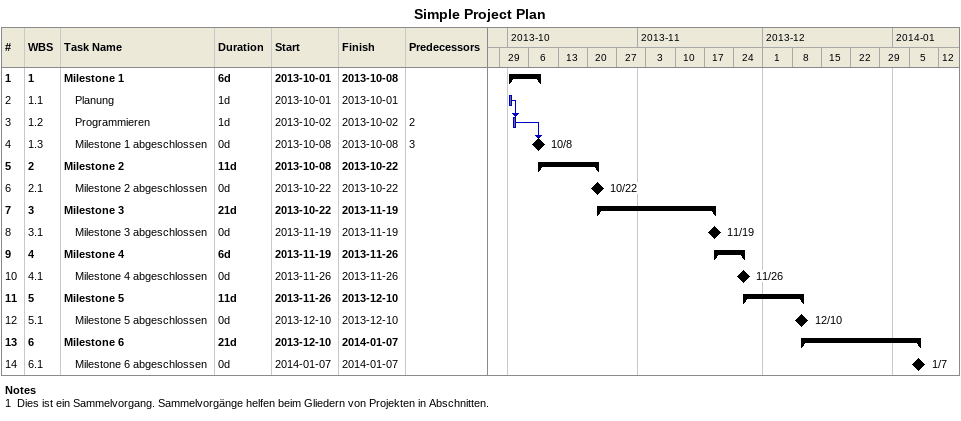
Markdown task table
Simple Project Plan

| ID | WBS | Task | Duration | Start | Finish | Predecessors |
|---|---|---|---|---|---|---|
| 1 | 1 | **Milestone 1** | 6d | 2013-10-01 | 2013-10-08 |  |
| 2 | 1.1 | Planung | 1d | 2013-10-01 | 2013-10-01 |  |
| 3 | 1.2 | Programmieren | 1d | 2013-10-02 | 2013-10-02 | 2 |
| 4 | 1.3 | Milestone 1 abgeschlossen | 0d | 2013-10-08 | 2013-10-08 | 3 |
| 5 | 2 | **Milestone 2** | 11d | 2013-10-08 | 2013-10-22 |  |
| 6 | 2.1 | Milestone 2 abgeschlossen | 0d | 2013-10-22 | 2013-10-22 |  |
| 7 | 3 | **Milestone 3** | 21d | 2013-10-22 | 2013-11-19 |  |
| 8 | 3.1 | Milestone 3 abgeschlossen | 0d | 2013-11-19 | 2013-11-19 |  |
| 9 | 4 | **Milestone 4** | 6d | 2013-11-19 | 2013-11-26 |  |
| 10 | 4.1 | Milestone 4 abgeschlossen | 0d | 2013-11-26 | 2013-11-26 |  |
| 11 | 5 | **Milestone 5** | 11d | 2013-11-26 | 2013-12-10 |  |
| 12 | 5.1 | Milestone 5 abgeschlossen | 0d | 2013-12-10 | 2013-12-10 |  |
| 13 | 6 | **Milestone 6** | 21d | 2013-12-10 | 2014-01-07 |  |
| 14 | 6.1 | Milestone 6 abgeschlossen | 0d | 2014-01-07 | 2014-01-07 |  |

Notes
- 1: Dies ist ein Sammelvorgang. Sammelvorgänge helfen beim Gliedern von Projekten in Abschnitten.
